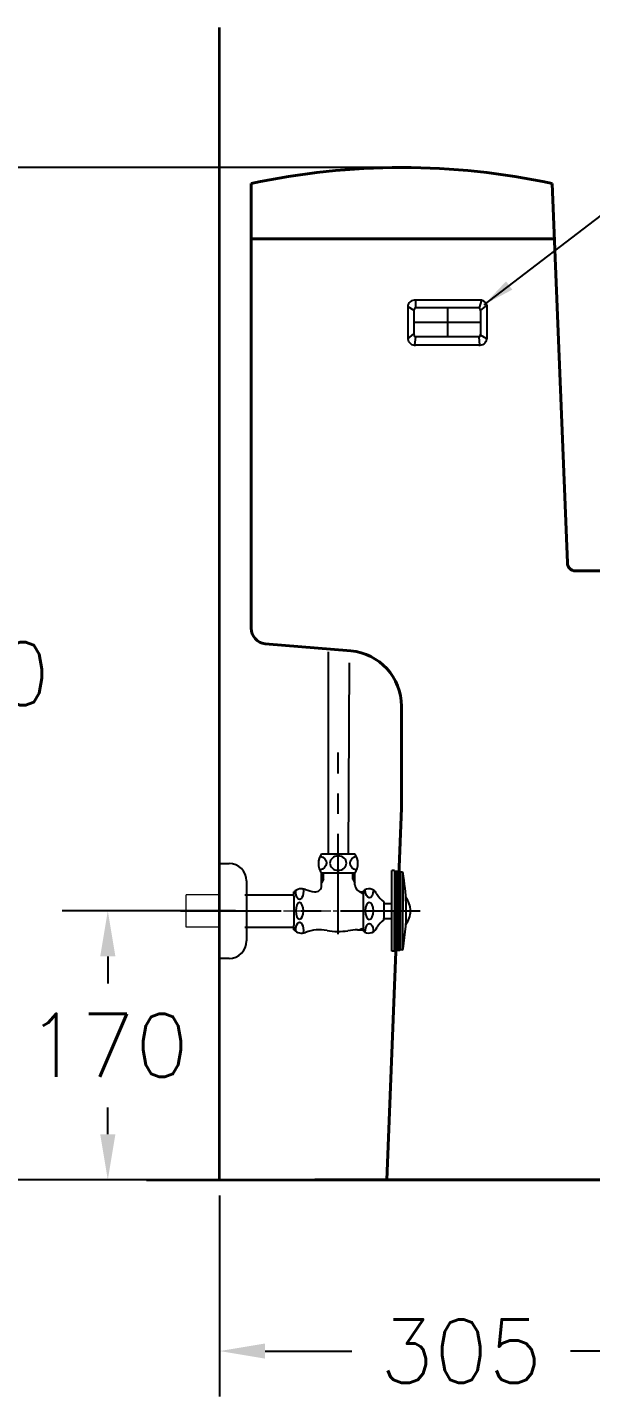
# Model space of a CAD drawing. Extents: x 66517 to 68943, y 58119 to 61550.
# Drawn here: x 66967 to 67323, y 59072 to 59937 of the extents above; entities that cross this region are included whole.
import ezdxf

# ---------------------------------------------------------------- set-up
doc = ezdxf.new("R2010")
doc.units = 0
doc.header["$MEASUREMENT"] = 0
doc.linetypes.add('AM_ISO08W050', pattern=[18, 12, -1.5, 3, -1.5])
doc.linetypes.add('CENTER', pattern=[50.8, 31.75, -6.35, 6.35, -6.35])
doc.layers.get('0').update_dxf_attribs({"linetype": 'CONTINUOUS'})
doc.layers.get('Defpoints').update_dxf_attribs({"linetype": 'CONTINUOUS'})
for name, color, linetype in [('6', 6, 'CONTINUOUS'), ('CENTER', 1, 'CONTINUOUS'), ('Dim', 4, 'CONTINUOUS'), ('FAUCET', 4, 'CONTINUOUS')]:
    doc.layers.add(name, color=color, linetype=linetype)
for name, color, linetype, lineweight in [('AM_2', 54, 'CONTINUOUS', 20), ('AM_4', 40, 'CONTINUOUS', 13), ('AM_7', 4, 'AM_ISO08W050', 0), ('OUTLINE', 11, 'CONTINUOUS', 40), ('Y', 202, 'CONTINUOUS', 35)]:
    doc.layers.add(name, color=color, linetype=linetype, lineweight=lineweight)
doc.styles.add('h', font='', dxfattribs={"height": 30})
doc.styles.get("Standard").update_dxf_attribs({"font": 'txt.shx', "bigfont": 'ghs.shx'})
doc.styles.get('h').set_extended_font_data('Haansoft Batang')
doc.dimstyles.new('SERIM', dxfattribs={"dimscale": 10, "dimtxt": 3, "dimasz": 2, "dimexe": 1, "dimexo": 1.5, "dimgap": 1, "dimtad": 1, "dimtoh": 1, "dimdec": 0, "dimdsep": 46, "dimtxsty": 'h', "dimcen": -0.3, "dimclrt": 2, "dimadec": 0, "dimazin": 0, "dimtfac": 1, "dimtdec": 0, "dimtmove": 1, "dimatfit": 3, "dimfxl": 0, "dimtolj": 1, "dimtzin": 0, "dimarcsym": 0})
doc.dimstyles.get("Standard").update_dxf_attribs({"dimtxt": 0.18, "dimasz": 0.18, "dimexe": 0.18, "dimexo": 0.0625, "dimgap": 0.09, "dimtad": 0, "dimtih": 1, "dimtoh": 1, "dimdec": 4, "dimzin": 0, "dimdsep": 46, "dimtxsty": 'Standard', "dimcen": 0.09, "dimadec": 0, "dimazin": 0, "dimtfac": 1, "dimtdec": 4, "dimtofl": 0, "dimtmove": 0, "dimatfit": 0, "dimfxl": 0, "dimtolj": 1, "dimtzin": 0, "dimarcsym": 0})

# ---------------------------------------------------------------- blocks, each defined once
blk = doc.blocks.new('*D9')
at = {"layer": 'Defpoints', "color": 0}
for p in [(67088.65, 59208.66), (67394.12, 59208.66), (67394.12, 59100.36)]:
    blk.add_point(p, dxfattribs=at)
at = {"layer": 'Dim', "color": 0, "lineweight": -2}
for p, q in [((67088.65, 59198.66), (67088.65, 59071.56)), ((67394.12, 59198.66), (67394.12, 59071.56)), ((67117.45, 59100.36), (67172.18, 59100.36)), ((67365.32, 59100.36), (67310.58, 59100.36))]:
    blk.add_line(p, q, dxfattribs=at)
at = {"layer": 'Dim', "color": 0}
for points in [[(67117.45, 59105.16), (67117.45, 59095.56), (67088.65, 59100.36)], [(67365.32, 59105.16), (67365.32, 59095.56), (67394.12, 59100.36)]]:
    blk.add_solid(points, dxfattribs=at)
at = {"layer": 'Dim', "color": 0, "insert": (67241.38, 59100.36), "char_height": 40, "attachment_point": 5}
blk.add_mtext('\\A1;305', dxfattribs=at)
blk = doc.blocks.new('*D13')
at = {"layer": 'Defpoints', "color": 0}
for p in [(67108.65, 59378.66), (67017.93, 59208.66), (67108.65, 59208.66)]:
    blk.add_point(p, dxfattribs=at)
at = {"layer": 'Dim', "color": 0, "lineweight": -2}
for p, q in [((67098.65, 59378.66), (66989.13, 59378.66)), ((67017.93, 59349.86), (67017.93, 59332.86)), ((67017.93, 59237.46), (67017.93, 59254.46)), ((67098.65, 59208.66), (66989.13, 59208.66))]:
    blk.add_line(p, q, dxfattribs=at)
at = {"layer": 'Dim', "color": 0}
for points in [[(67013.13, 59349.86), (67022.73, 59349.86), (67017.93, 59378.66)], [(67013.13, 59237.46), (67022.73, 59237.46), (67017.93, 59208.66)]]:
    blk.add_solid(points, dxfattribs=at)
at = {"layer": 'Dim', "color": 0, "insert": (67017.93, 59293.66), "char_height": 40, "attachment_point": 5}
blk.add_mtext('\\A1;170', dxfattribs=at)
blk = doc.blocks.new('*D15')
at = {"layer": 'Defpoints', "color": 0}
for p in [(67203.85, 59848.66), (66929.93, 59208.66), (67203.85, 59208.66)]:
    blk.add_point(p, dxfattribs=at)
at = {"layer": 'Dim', "color": 0, "lineweight": -2}
for p, q in [((67193.85, 59848.66), (66901.13, 59848.66)), ((66929.93, 59819.86), (66929.93, 59567.86)), ((66929.93, 59237.46), (66929.93, 59489.46)), ((67193.85, 59208.66), (66901.13, 59208.66))]:
    blk.add_line(p, q, dxfattribs=at)
at = {"layer": 'Dim', "color": 0}
for points in [[(66925.13, 59819.86), (66934.73, 59819.86), (66929.93, 59848.66)], [(66925.13, 59237.46), (66934.73, 59237.46), (66929.93, 59208.66)]]:
    blk.add_solid(points, dxfattribs=at)
at = {"layer": 'Dim', "color": 0, "insert": (66929.93, 59528.66), "char_height": 40, "attachment_point": 5}
blk.add_mtext('\\A1;640', dxfattribs=at)

msp = doc.modelspace()

# ---------------------------------------------------------------- linework, layer by layer
for p, q in [((67212.59, 59764.84), (67212.59, 59759.97)), ((67254.21, 59764.85), (67252.71, 59759.97)), ((67207.59, 59760.74), (67211.57, 59758.58)), ((67257.59, 59761.63), (67253.71, 59758.44)), ((67207.59, 59740.37), (67211.56, 59743.48)), ((67212.08, 59736.42), (67212.71, 59741.58)), ((67253.22, 59736.4), (67252.71, 59741.58)), ((67257.59, 59740.29), (67253.71, 59742.78))]:
    msp.add_line(p, q)
for centre, radius, start, end in [((67213, 59758.57), 1.43, 101.78582, 186.20456), ((67251.78, 59758.27), 1.94, 354.95476, 61.29037), ((67213.71, 59743.48), 2.16, 172.07357, 242.28315), ((67252.15, 59743.06), 1.58, 290.63274, 10.2856)]:
    msp.add_arc(centre, radius, start, end)
at = {"layer": '6', "color": 0}
for p, q in [((67157.3, 59542.55), (67157.3, 59414.66)), ((67170.55, 59535.48), (67170, 59414.66)), ((67088.65, 59408.66), (67094.65, 59408.66)), ((67153.15, 59414.66), (67157.3, 59414.66)), ((67157.3, 59414.66), (67174.15, 59414.66)), ((67153.15, 59402.66), (67174.15, 59402.66)), ((67153.15, 59394.75), (67153.15, 59402.66)), ((67154.4, 59398.66), (67154.4, 59402.66)), ((67172.9, 59398.66), (67172.9, 59402.66)), ((67174.15, 59395.16), (67174.15, 59402.66)), ((67199.15, 59404.16), (67197.65, 59404.16)), ((67197.65, 59403.16), (67197.65, 59404.16)), ((67197.65, 59378.66), (67197.65, 59403.16)), ((67199.15, 59403.96), (67199.15, 59404.16)), ((67199.15, 59403.96), (67199.15, 59378.66)), ((67202.65, 59403.25), (67199.15, 59403.25)), ((67202.65, 59402.25), (67199.15, 59402.25)), ((67202.65, 59401.25), (67199.15, 59401.25)), ((67202.65, 59400.25), (67199.15, 59400.25)), ((67202.65, 59403.66), (67199.45, 59403.66)), ((67202.65, 59403.66), (67202.65, 59378.66)), ((67203.15, 59403.16), (67202.65, 59403.66)), ((67203.15, 59403.16), (67203.15, 59378.66)), ((67203.97, 59403.16), (67203.15, 59403.16)), ((67204.56, 59402.66), (67204.56, 59378.66)), ((67105.65, 59397.66), (67105.65, 59359.66)), ((67153.15, 59398.66), (67154.4, 59398.66)), ((67154.4, 59398.66), (67153.15, 59396.5)), ((67172.9, 59398.66), (67174.15, 59398.66)), ((67172.9, 59398.66), (67174.15, 59396.5)), ((67179.56, 59390.66), (67179.56, 59391.38)), ((67202.65, 59399.25), (67199.15, 59399.25)), ((67202.65, 59398.25), (67199.15, 59398.25)), ((67202.65, 59397.25), (67199.15, 59397.25)), ((67202.65, 59396.25), (67199.15, 59396.25)), ((67202.65, 59395.25), (67199.15, 59395.25)), ((67202.65, 59394.25), (67199.15, 59394.25)), ((67202.65, 59393.25), (67199.15, 59393.25)), ((67202.65, 59392.25), (67199.15, 59392.25)), ((67202.65, 59391.25), (67199.15, 59391.25)), ((67104.52, 59388.91), (67135.65, 59388.91)), ((67135.65, 59387.91), (67135.65, 59390.66)), ((67135.65, 59387.91), (67135.65, 59369.41)), ((67178.65, 59389.91), (67177.35, 59390.85)), ((67178.65, 59389.91), (67178.65, 59390.66)), ((67178.65, 59390.66), (67179.56, 59390.66)), ((67178.65, 59389.91), (67179.56, 59389.91)), ((67179.56, 59366.66), (67179.56, 59390.66)), ((67187.67, 59389.98), (67188.23, 59389.03)), ((67192.56, 59384.39), (67192.56, 59383.41)), ((67192.56, 59383.41), (67192.56, 59373.91)), ((67192.56, 59383.41), (67197.65, 59383.41)), ((67202.65, 59390.25), (67199.15, 59390.25)), ((67202.65, 59389.25), (67199.15, 59389.25)), ((67202.65, 59388.25), (67199.15, 59388.25)), ((67202.65, 59387.25), (67199.15, 59387.25)), ((67202.65, 59386.25), (67199.15, 59386.25)), ((67202.65, 59385.25), (67199.15, 59385.25)), ((67202.65, 59384.25), (67199.15, 59384.25)), ((67202.65, 59383.25), (67199.15, 59383.25)), ((67192.56, 59373.91), (67197.65, 59373.91)), ((67192.56, 59372.93), (67192.56, 59373.91)), ((67197.65, 59353.16), (67197.65, 59378.66)), ((67202.65, 59382.25), (67199.15, 59382.25)), ((67202.65, 59381.25), (67199.15, 59381.25)), ((67202.65, 59380.25), (67199.15, 59380.25)), ((67202.65, 59379.25), (67199.15, 59379.25)), ((67199.15, 59353.36), (67199.15, 59378.66)), ((67202.65, 59378.07), (67199.15, 59378.07)), ((67202.65, 59377.07), (67199.15, 59377.07)), ((67202.65, 59376.07), (67199.15, 59376.07)), ((67202.65, 59375.07), (67199.15, 59375.07)), ((67202.65, 59374.07), (67199.15, 59374.07)), ((67202.65, 59353.66), (67202.65, 59378.66)), ((67203.15, 59354.16), (67203.15, 59378.66)), ((67204.56, 59354.66), (67204.56, 59378.66)), ((67104.52, 59368.41), (67135.65, 59368.41)), ((67135.65, 59366.66), (67135.65, 59369.41)), ((67135.65, 59368.41), (67135.65, 59368.23)), ((67135.65, 59366.66), (67135.65, 59368.23)), ((67175.94, 59366.66), (67179.56, 59366.66)), ((67178.65, 59367.41), (67177.35, 59366.66)), ((67178.65, 59366.66), (67178.65, 59367.41)), ((67178.65, 59367.41), (67179.56, 59367.41)), ((67179.56, 59365.94), (67179.56, 59366.66)), ((67187.67, 59367.34), (67188.23, 59368.3)), ((67202.65, 59373.07), (67199.15, 59373.07)), ((67202.65, 59372.07), (67199.15, 59372.07)), ((67202.65, 59371.07), (67199.15, 59371.07)), ((67202.65, 59370.07), (67199.15, 59370.07)), ((67202.65, 59369.07), (67199.15, 59369.07)), ((67202.65, 59368.07), (67199.15, 59368.07)), ((67202.65, 59367.07), (67199.15, 59367.07)), ((67202.65, 59366.07), (67199.15, 59366.07)), ((67202.65, 59365.07), (67199.15, 59365.07)), ((67202.65, 59364.07), (67199.15, 59364.07)), ((67202.65, 59363.07), (67199.15, 59363.07)), ((67202.65, 59362.07), (67199.15, 59362.07)), ((67202.65, 59361.07), (67199.15, 59361.07)), ((67202.65, 59360.07), (67199.15, 59360.07)), ((67202.65, 59359.07), (67199.15, 59359.07)), ((67202.65, 59358.07), (67199.15, 59358.07)), ((67202.65, 59357.07), (67199.15, 59357.07)), ((67094.65, 59348.66), (67088.65, 59348.66)), ((67199.15, 59353.16), (67197.65, 59353.16)), ((67202.65, 59356.07), (67199.15, 59356.07)), ((67202.65, 59355.07), (67199.15, 59355.07)), ((67202.65, 59354.07), (67199.15, 59354.07)), ((67199.15, 59353.16), (67199.15, 59353.36)), ((67202.65, 59353.66), (67199.45, 59353.66)), ((67203.15, 59354.16), (67202.65, 59353.66)), ((67203.97, 59354.16), (67203.15, 59354.16))]:
    msp.add_line(p, q, dxfattribs=at)
for centre, radius, start, end in [((67094.65, 59397.66), 11, 0, 90), ((67161.15, 59408.66), 10, 143.1301, 216.8699), ((67166.15, 59408.66), 10, 323.1301, 36.8699), ((67199.45, 59403.96), 0.3, 180, 270), ((67203.97, 59402.46), 0.7, 9.49341, 90), ((67061.65, 59378.66), 145, 1.94314, 9.49341), ((67140.55, 59385.67), 7, 69.03386, 134.51294), ((67151.94, 59415.39), 24.83, 249.03386, 262.28832), ((67149.15, 59394.75), 4, 262.28832, 0), ((67178.65, 59395.16), 4.5, 180, 270), ((67183.04, 59387.3), 5.36, 30, 130.43057), ((67200.35, 59396.03), 14, 210, 236.19018), ((67061.65, 59378.66), 145, 350.50659, 1.94314), ((67195.39, 59378.62), 14, 0.24727, 38.21407), ((67195.39, 59378.74), 14, 321.78593, 359.75273), ((67140.55, 59371.65), 7, 225.5, 290.96614), ((67151.94, 59341.93), 24.83, 79.26272, 110.96614), ((67163.65, 59403.66), 38, 259.26273, 279.30483), ((67175.94, 59328.66), 38, 90, 99.30482), ((67183.04, 59370.02), 5.36, 229.56943, 330), ((67200.35, 59361.3), 14, 123.80982, 150), ((67094.65, 59359.66), 11, 270, 0), ((67199.45, 59353.36), 0.3, 90, 180), ((67203.97, 59354.86), 0.7, 270, 350.50659)]:
    msp.add_arc(centre, radius, start, end, dxfattribs=at)
at = {"layer": '6', "color": 0, "extrusion": (0, 0, -1)}
for centre, major_axis, ratio, start_param, end_param in [((67150.97, 59408.89), (-5.23, 0), 0.866391, 1.824119, 4.49897), ((67176.42, 59408.89), (-5.23, 0), 0.866391, 4.942097, 7.58465), ((67139.21, 59391.17), (0, -5.22), 0.46009, 4.433611, 7.934688), ((67183.33, 59392.25), (0, -5.4), 0.478204, 4.79078, 7.834251), ((67139.21, 59366.25), (0, -5.22), 0.46009, 1.472186, 5.009627), ((67183.33, 59365.34), (0, -5.4), 0.478204, 1.540108, 4.68362)]:
    msp.add_ellipse(centre, major_axis=major_axis, ratio=ratio, start_param=start_param, end_param=end_param, dxfattribs=at)
for centre, major_axis, ratio in [((67163.65, 59408.89), (-5.23, 0), 0.866391), ((67139.21, 59378.66), (0, -5.22), 0.46009), ((67183.33, 59378.66), (0, -5.4), 0.478204)]:
    msp.add_ellipse(centre, major_axis=major_axis, ratio=ratio, dxfattribs=at)
at = {"layer": 'AM_2', "color": 0}
msp.add_line((67293.65, 59208.66), (67263.65, 59208.67), dxfattribs=at)
at = {"layer": 'AM_4', "color": 0}
for p, q in [((67088.65, 59388.91), (67067.52, 59388.91)), ((67067.52, 59368.41), (67067.52, 59388.91)), ((67088.65, 59368.41), (67067.52, 59368.41))]:
    msp.add_line(p, q, dxfattribs=at)
at = {"layer": 'AM_7', "color": 0}
msp.add_line((67056.95, 59378.66), (67186.65, 59378.66), dxfattribs=at)
at = {"layer": 'CENTER', "color": 0, "linetype": 'CENTER', "ltscale": 2}
for p, q in [((67163.65, 59363.95), (67163.65, 59478.78)), ((67063.99, 59378.66), (67215.53, 59378.66))]:
    msp.add_line(p, q, dxfattribs=at)
at = {"layer": 'Dim', "color": 0}
for p, q in [((67232.71, 59759.97), (67232.71, 59741.58)), ((67211.58, 59750.88), (67253.58, 59750.89))]:
    msp.add_line(p, q, dxfattribs=at)
at = {"layer": 'FAUCET', "color": 0}
for p, q in [((67252.59, 59764.84), (67212.59, 59764.84)), ((67207.59, 59760.74), (67207.59, 59740.37)), ((67211.57, 59758.58), (67211.58, 59743.19)), ((67252.71, 59759.97), (67212.71, 59759.97)), ((67253.71, 59758.44), (67253.71, 59742.78)), ((67257.59, 59761.63), (67257.59, 59740.29)), ((67252.71, 59741.58), (67212.71, 59741.58)), ((67252.59, 59736.45), (67212.59, 59736.45))]:
    msp.add_line(p, q, dxfattribs=at)
for centre, radius, start, end in [((67212.08, 59760.37), 4.5, 83.44747, 175.19939), ((67253.43, 59760.64), 4.29, 13.46594, 101.18354), ((67212.08, 59740.93), 4.52, 187.13688, 276.58305), ((67253.22, 59740.81), 4.41, 261.88235, 353.17903)]:
    msp.add_arc(centre, radius, start, end, dxfattribs=at)
at = {"layer": 'OUTLINE', "color": 0}
for p, q in [((67108.65, 59557.49), (67108.65, 59838.66)), ((67308.65, 59598.66), (67299.06, 59838.66)), ((67300.43, 59803.66), (67108.65, 59803.66)), ((67313.65, 59593.66), (67820.65, 59593.66)), ((67171.57, 59543.03), (67117.41, 59547.57)), ((67203.65, 59508.15), (67203.65, 59443.66)), ((67203.65, 59443.66), (67194.48, 59208.66)), ((67703.39, 59208.66), (67148.87, 59208.66))]:
    msp.add_line(p, q, dxfattribs=at)
for centre, radius, start, end in [((67203.85, 59390.5), 458.16, 78.0068, 101.9932), ((67313.65, 59598.66), 5, 180, 270), ((67118.65, 59557.49), 10, 180, 262.87498), ((67168.65, 59508.15), 35, 0, 85.2136)]:
    msp.add_arc(centre, radius, start, end, dxfattribs=at)
at = {"layer": 'Y', "color": 0}
for p, q in [((67088.65, 59208.66), (67088.65, 59937.32)), ((67042.43, 59208.66), (67995.01, 59208.66))]:
    msp.add_line(p, q, dxfattribs=at)

# ---------------------------------------------------------------- dimensions: what is measured, and where the dimension line sits
at = {"layer": 'Dim', "color": 0}
dim = msp.add_linear_dim(base=(66929.93, 59208.66), p1=(67203.85, 59848.66), p2=(67203.85, 59208.66), angle=90, dimstyle='Standard', override={"dimscale": 160, "dimtxt": 0.25, "dimgap": 0.12, "dimdec": 0, "dimtxsty": 'Standard', "dimatfit": 3}, dxfattribs=at)
dim.commit()
dim.dimension.update_dxf_attribs({"geometry": '*D15', "text_midpoint": (66929.93, 59528.66)})
dim = msp.add_linear_dim(base=(67017.93, 59208.66), p1=(67108.65, 59378.66), p2=(67108.65, 59208.66), angle=90, dimstyle='Standard', override={"dimscale": 160, "dimtxt": 0.25, "dimgap": 0.12, "dimdec": 0, "dimtxsty": 'Standard', "dimatfit": 3}, dxfattribs=at)
dim.commit()
dim.dimension.update_dxf_attribs({"geometry": '*D13', "text_midpoint": (67017.93, 59293.66), "dimtype": 160})
dim = msp.add_linear_dim(base=(67394.12, 59100.36), p1=(67088.65, 59208.66), p2=(67394.12, 59208.66), dimstyle='Standard', override={"dimscale": 160, "dimtxt": 0.25, "dimgap": 0.12, "dimdec": 0, "dimatfit": 3}, dxfattribs=at)
dim.commit()
dim.dimension.update_dxf_attribs({"geometry": '*D9', "text_midpoint": (67241.38, 59100.36), "dimtype": 160})

# ---------------------------------------------------------------- leaders
msp.add_leader([(67255.89, 59761.99), (67340.89, 59826.85), (67360.89, 59826.85)], dimstyle='SERIM', override={"dimse1": 1}, dxfattribs=at)

doc.saveas('drawing.dxf')
